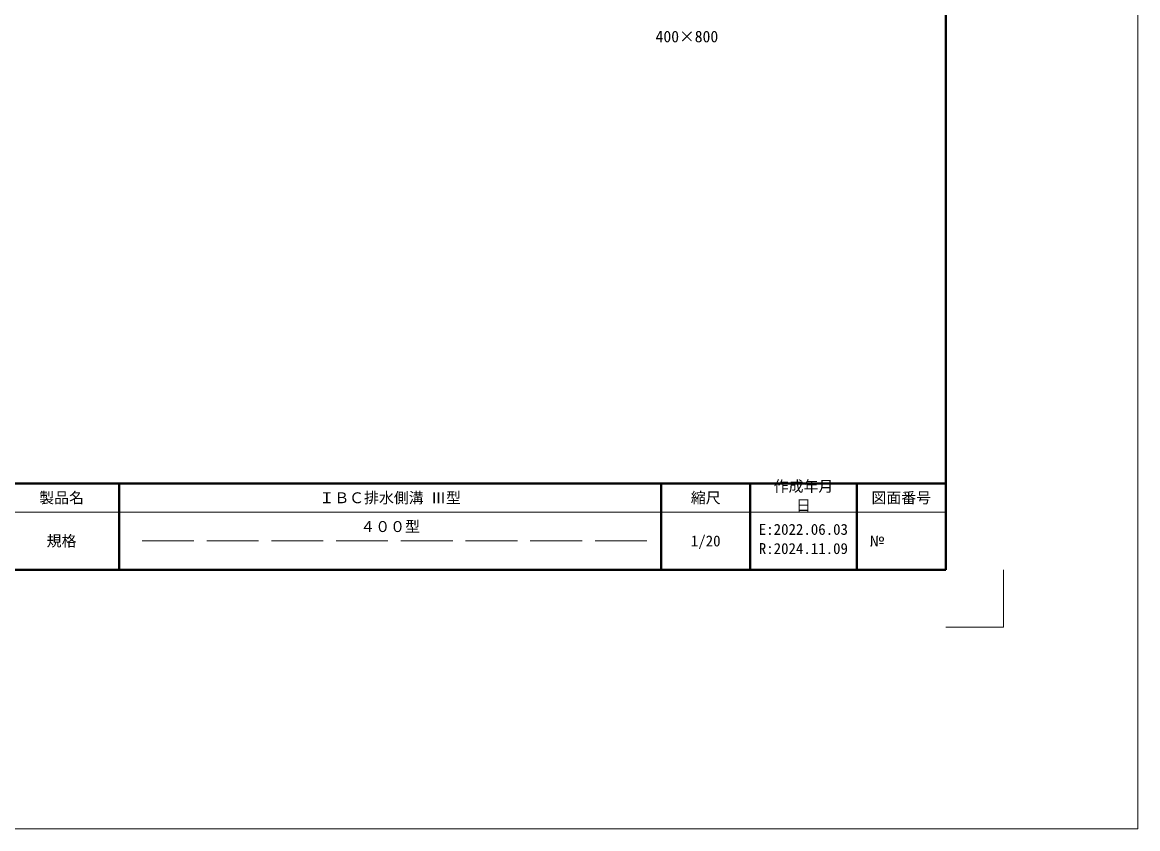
# Model space of a CAD drawing. Units: millimetres at full size; details may follow other scales. Extents: x -1267 to 18002, y -8037 to 14483.
# Drawn here: x 14123 to 18002, y -8037 to -5234 of the extents above; entities that cross this region are included whole.
import ezdxf
from ezdxf.enums import TextEntityAlignment as Align

# ---------------------------------------------------------------- set-up
doc = ezdxf.new("R2010")
doc.units = ezdxf.units.MM
doc.header["$LTSCALE"] = 30
doc.linetypes.add('DASHED', pattern=[7.5, 6, -1.5])
for name, color, linetype, lineweight in [('0_2', 5, 'Continuous', 13), ('Defpoints_3', 1, 'Continuous', 13), ('図枠', 7, 'Continuous', 5)]:
    doc.layers.add(name, color=color, linetype=linetype, lineweight=lineweight)
doc.layers.add('文字', color=7, linetype='Continuous')
doc.styles.add('ＭＳ ゴシック', font='')
doc.styles.add('ＭＳ 明朝', font='')
doc.styles.get('ＭＳ ゴシック').set_extended_font_data('MS Gothic')
doc.styles.get('ＭＳ 明朝').set_extended_font_data('MS Mincho')

msp = doc.modelspace()

# ---------------------------------------------------------------- linework, layer by layer
at = {"layer": '0_2'}
for p in [(18001.66, 14483.45), (-1267.22, -8037.05)]:
    msp.add_line(p, (18001.66, -8037.05), dxfattribs=at)
at = {"layer": 'Defpoints_3'}
for p in [(17534.44, -7136.97), (17534.44, -7136.97), (17334.44, -7336.97), (17334.44, -7336.97)]:
    msp.add_line(p, (17534.44, -7336.97), dxfattribs=at)
at = {"layer": '図枠', "lineweight": 40}
for p, q in [((17334.44, -7136.97), (17334.44, -1596.97)), ((9534.44, -6836.97), (17334.44, -6836.97)), ((14459.44, -7136.97), (14459.44, -6836.97)), ((16344.44, -7136.97), (16344.44, -6836.97)), ((16654.44, -7136.97), (16654.44, -6836.97)), ((17024.44, -7136.97), (17024.44, -6836.97)), ((9534.44, -7136.97), (17334.44, -7136.97)), ((9534.44, -7136.97), (17334.44, -7136.97))]:
    msp.add_line(p, q, dxfattribs=at)
at = {"layer": '図枠', "lineweight": 13}
msp.add_line((17334.44, -6936.97), (14059.44, -6936.97), dxfattribs=at)
at = {"layer": '図枠', "linetype": 'DASHED', "lineweight": 9}
msp.add_line((16294.44, -7036.97), (14509.44, -7036.97), dxfattribs=at)

# ---------------------------------------------------------------- texts
at = {"layer": '図枠', "style": 'ＭＳ ゴシック'}
for s, p in [('作成年月', (16735.84, -6827.74)), ('日', (16813.54, -6894.4)), ('E:2022.06.03', (16684.04, -6977.74)), ('R:2024.11.09', (16684.04, -7044.4))]:
    msp.add_text(s, height=37.98, dxfattribs=at).set_placement(p, align=Align.TOP_LEFT)
for s, p in [('製品名', (14259.44, -6886.97)), ('ＩＢＣ排水側溝 Ⅲ型', (15401.94, -6886.97)), ('縮尺', (16499.44, -6886.97)), ('図面番号', (17179.44, -6886.97)), ('４００型', (15401.94, -6986.97)), ('規格', (14259.44, -7036.97)), ('1/20', (16499.44, -7036.97))]:
    msp.add_text(s, height=37.98, dxfattribs=at).set_placement(p, align=Align.MIDDLE_CENTER)
msp.add_text('№', height=37.98, dxfattribs=at).set_placement((17068.79, -7036.97), align=Align.MIDDLE_LEFT)
at = {"layer": '文字', "style": 'ＭＳ 明朝'}
msp.add_text('400×800', height=40.03, dxfattribs=at).set_placement((16433.96, -5283.78), align=Align.MIDDLE_CENTER)

doc.saveas('drawing.dxf')
